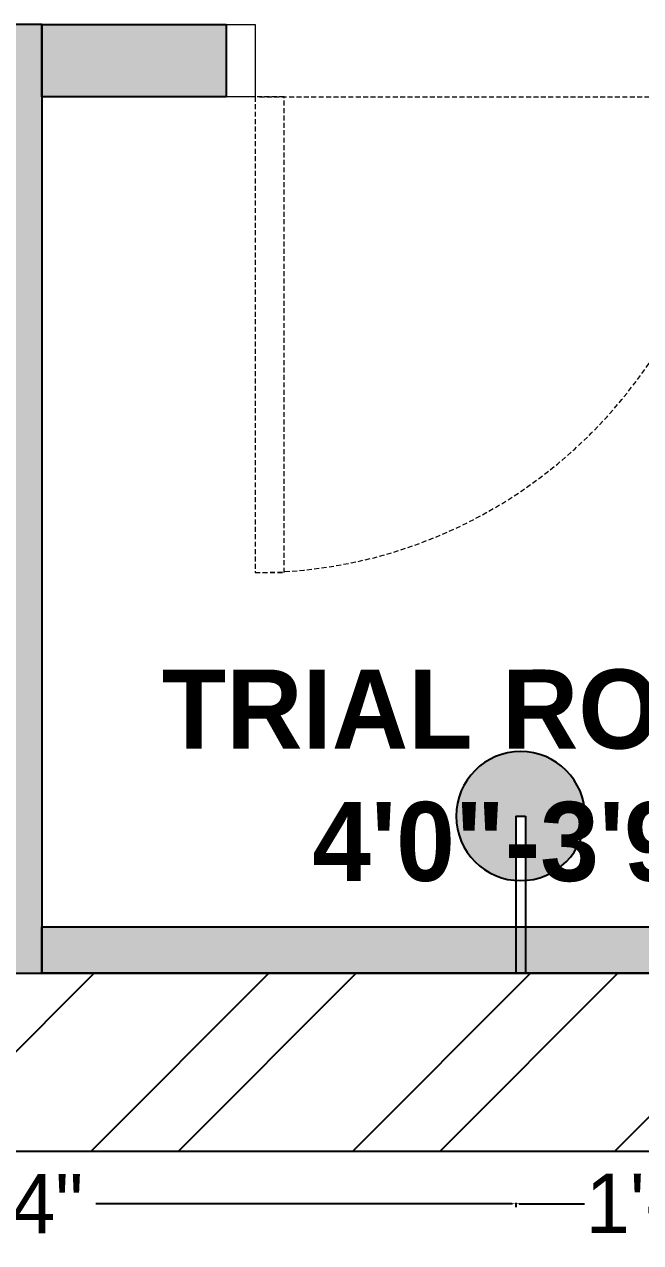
# Model space of a CAD drawing. Header units: inches. Extents: x 9636 to 21597, y -10243 to 557.
# Drawn here: x 13381.9 to 13413.1, y -2442 to -2380.4 of the extents above; entities that cross this region are included whole.
import ezdxf

# ---------------------------------------------------------------- set-up
doc = ezdxf.new("R2010")
doc.units = ezdxf.units.IN
doc.header["$MEASUREMENT"] = 0
doc.linetypes.add('DASHED2', pattern=[0.375, 0.25, -0.125])
doc.linetypes.add('HIDDEN', pattern=[0.375, 0.25, -0.125])
for name, color, linetype in [('A-Door-Frame', 1, 'Continuous'), ('A-Door-Swing', 8, 'HIDDEN'), ('IEL-HATCH-002', 7, 'Continuous')]:
    doc.layers.add(name, color=color, linetype=linetype)
doc.styles.add('HEMI', font='stylu.ttf')
doc.styles.add('MtXpl_Stylus_BT', font='')
doc.styles.get("Standard").update_dxf_attribs({"font": 'arial.ttf'})
doc.styles.get('MtXpl_Stylus_BT').set_extended_font_data('Stylus BT', bold=True)
doc.dimstyles.get("Standard").update_dxf_attribs({"dimtxt": 0.18, "dimasz": 0.18, "dimexe": 0.18, "dimexo": 0.0625, "dimgap": 0.09, "dimtad": 0, "dimtih": 1, "dimtoh": 1, "dimdec": 0, "dimzin": 0, "dimdsep": 46, "dimlunit": 4, "dimtxsty": 'Standard', "dimcen": 0.09, "dimadec": 0, "dimazin": 0, "dimtfac": 1, "dimtdec": 0, "dimtofl": 0, "dimtmove": 0, "dimatfit": 3, "dimfxl": 1, "dimtolj": 1, "dimtzin": 0, "dimarcsym": 0})

# ---------------------------------------------------------------- blocks, each defined once
blk = doc.blocks.new('shht')
at = {"layer": 'IEL-HATCH-002', "true_color": 0x636466, "transparency": 33554687}
h = blk.add_hatch(color=251, dxfattribs=at)
h.dxf.hatch_style = 1
h.paths.add_polyline_path([(15159.498, -2257.014), (15156.498, -2257.014), (15156.498, -2302.014), (15159.498, -2302.014), (15159.498, -2299.668)])
h.paths.add_polyline_path([(15168.498, -2254.014), (15156.498, -2254.014), (15156.498, -2257.014), (15168.498, -2257.014)])
h.paths.add_polyline_path([(15258.498, -2254.014), (15246.843, -2254.014), (15246.843, -2257.014), (15258.498, -2257.014)])
h.paths.add_polyline_path([(15210.498, -2254.014), (15207.498, -2254.014), (15207.498, -2257.68), (15207.498, -2302.014), (15210.498, -2302.014)])
h = blk.add_hatch(color=251, dxfattribs=at)
h.dxf.hatch_style = 1
h.paths.add_polyline_path([(15219.843, -2254.014), (15210.498, -2254.014), (15210.498, -2257.68), (15219.843, -2257.68)])
h = blk.add_hatch(color=251, dxfattribs=at)
h.dxf.hatch_style = 1
h.paths.add_polyline_path([(15210.498, -2302.014), (15258.498, -2302.014), (15258.498, -2299.668), (15210.498, -2299.668)])
h.paths.add_polyline_path([(15159.498, -2302.014), (15207.498, -2302.014), (15207.498, -2299.668), (15159.498, -2299.668)])
at = {"color": 251, "true_color": 0x636466}
for p, q in [((15210.498, -2254.014), (15207.498, -2254.014)), ((15210.498, -2254.014), (15210.498, -2302.014)), ((15210.498, -2254.014), (15219.843, -2254.014)), ((15210.498, -2257.68), (15210.498, -2254.014)), ((15219.843, -2254.014), (15219.843, -2257.68)), ((15219.843, -2257.68), (15210.498, -2257.68)), ((15210.498, -2302.014), (15210.498, -2299.668)), ((15210.498, -2299.668), (15258.498, -2299.668)), ((14882.498, -2302.014), (15258.498, -2302.014)), ((15258.498, -2302.014), (15210.498, -2302.014)), ((14882.498, -2311.014), (15442.498, -2311.014))]:
    blk.add_line(p, q, dxfattribs=at)
at = {"layer": 'A-Door-Frame', "color": 251, "lineweight": 5, "true_color": 0x636466}
blk.add_line((15219.843, -2254.014), (15219.843, -2257.68), dxfattribs=at)
blk.add_lwpolyline([(15219.843, -2254.014), (15221.31, -2254.014), (15221.31, -2257.68), (15219.843, -2257.68)], dxfattribs=at)
at = {"layer": 'A-Door-Swing', "color": 251, "linetype": 'DASHED2', "lineweight": 5, "true_color": 0x636466}
blk.add_line((15221.525, -2257.68), (15245.592, -2257.68), dxfattribs=at)
blk.add_lwpolyline([(15221.31, -2257.68), (15221.31, -2281.747), (15222.777, -2281.747), (15222.777, -2257.68)], close=True, dxfattribs=at)
blk.add_arc((15221.31, -2257.68), 24.067, 270, 0, dxfattribs=at)
at = {"layer": 'IEL-HATCH-002', "color": 251, "linetype": 'Continuous', "true_color": 0x636466, "transparency": 33554687}
for p, q in [((15204.157, -2311.014), (15213.157, -2302.014)), ((15212.996, -2311.014), (15221.996, -2302.014)), ((15217.416, -2311.014), (15226.416, -2302.014)), ((15226.254, -2311.014), (15235.254, -2302.014)), ((15230.674, -2311.014), (15239.674, -2302.014)), ((15239.513, -2311.014), (15248.513, -2302.014))]:
    blk.add_line(p, q, dxfattribs=at)
at = {"color": 251, "true_color": 0x636466, "style": 'MtXpl_Stylus_BT'}
for s, p in [('TRIAL ROOM 1', (15216.574, -2290.649)), ('4\'0"-3\'9"', (15224.2, -2297.343))]:
    blk.add_text(s, height=4, rotation=0.00944, dxfattribs=at).set_placement(p)
blk = doc.blocks.new('HT')
at = {"layer": 'IEL-HATCH-002', "true_color": 0xf7f281, "transparency": 33554687}
h = blk.add_hatch(color=51, dxfattribs=at)
h.dxf.hatch_style = 1
h.paths.add_polyline_path([(4618.553, 566.675, 0.962396), (4625.074, 566.425), (4621.818, 566.425), (4621.818, 566.925), (4625.074, 566.925, 0.962396)])
for p, q in [((4621.818, 566.925), (4629.77, 566.925)), ((4621.818, 566.925), (4621.818, 566.425)), ((4621.818, 566.425), (4629.771, 566.425)), ((4629.77, 566.925), (4629.77, 566.425))]:
    blk.add_line(p, q)
blk.add_circle((4621.818, 566.675), 3.265)
blk = doc.blocks.new('*D76')
at = {"color": 0, "lineweight": -2, "transparency": 16777216}
for p, q in [((13406.812, -2440.004), (13406.812, -2440.224)), ((13421.891, -2440.004), (13421.891, -2440.224))]:
    blk.add_line(p, q, dxfattribs=at)
at = {"color": 5, "lineweight": -2, "transparency": 16777216}
for p, q in [((13406.992, -2440.044), (13410.304, -2440.044)), ((13421.711, -2440.044), (13418.399, -2440.044))]:
    blk.add_line(p, q, dxfattribs=at)
at = {"color": 5, "transparency": 16777216}
for points in [[(13406.992, -2440.014), (13406.992, -2440.074), (13406.812, -2440.044)], [(13421.711, -2440.014), (13421.711, -2440.074), (13421.891, -2440.044)]]:
    blk.add_solid(points, dxfattribs=at)
at = {"layer": 'Defpoints', "color": 0, "transparency": 16777216}
for p in [(13421.891, -2426.044), (13406.812, -2428.39), (13406.812, -2440.044)]:
    blk.add_point(p, dxfattribs=at)
at = {"color": 5, "transparency": 16777216, "insert": (13414.352, -2440.044), "char_height": 3, "attachment_point": 5, "style": 'HEMI'}
blk.add_mtext('\\A1;1\'-3"', dxfattribs=at)
blk = doc.blocks.new('*D77')
at = {"color": 0, "lineweight": -2, "transparency": 16777216}
for p, q in [((13355.036, -2440.004), (13355.036, -2440.224)), ((13406.812, -2440.004), (13406.812, -2440.224))]:
    blk.add_line(p, q, dxfattribs=at)
at = {"color": 5, "lineweight": -2, "transparency": 16777216}
for p, q in [((13355.216, -2440.044), (13376.291, -2440.044)), ((13406.632, -2440.044), (13385.557, -2440.044))]:
    blk.add_line(p, q, dxfattribs=at)
at = {"color": 5, "transparency": 16777216}
for points in [[(13355.216, -2440.014), (13355.216, -2440.074), (13355.036, -2440.044)], [(13406.632, -2440.014), (13406.632, -2440.074), (13406.812, -2440.044)]]:
    blk.add_solid(points, dxfattribs=at)
at = {"layer": 'Defpoints', "color": 0, "transparency": 16777216}
for p in [(13355.036, -2428.39), (13406.812, -2428.39), (13355.036, -2440.044)]:
    blk.add_point(p, dxfattribs=at)
at = {"color": 5, "transparency": 16777216, "insert": (13380.924, -2440.044), "char_height": 3, "attachment_point": 5, "style": 'HEMI'}
blk.add_mtext('\\A1;4\'-4"', dxfattribs=at)

msp = doc.modelspace()

# ---------------------------------------------------------------- block references
msp.add_blockref('shht', (-1827.686, -126.376))
at = {"xscale": -1, "rotation": 90}
msp.add_blockref('HT', (13973.737, 2201.38), dxfattribs=at)

# ---------------------------------------------------------------- dimensions: what is measured, and where the dimension line sits
for base, p1, p2, picture, middle in [((13406.812, -2440.044), (13421.891, -2426.044), (13406.812, -2428.39), '*D76', (13414.352, -2440.044)), ((13355.036, -2440.044), (13406.812, -2428.39), (13355.036, -2428.39), '*D77', (13380.924, -2440.044))]:
    dim = msp.add_linear_dim(base=base, p1=p1, p2=p2, dimstyle='Standard', override={"dimtxt": 3, "dimtxsty": 'HEMI', "dimclrd": 5, "dimclrt": 5, "dimtmove": 1, "dimfxl": 0.03937, "dimfxlon": 1, "dimarcsym": 1})
    dim.commit()
    dim.dimension.update_dxf_attribs({"geometry": picture, "text_midpoint": middle})

doc.saveas('drawing.dxf')
